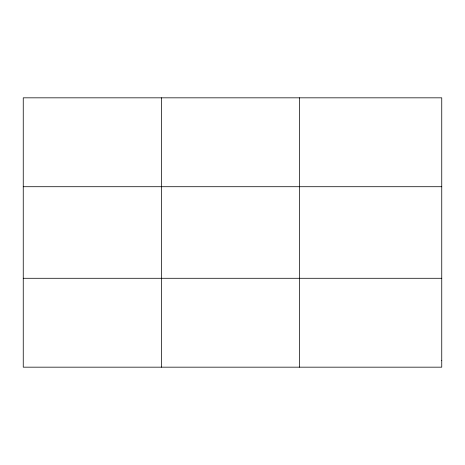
<?xml version="1.0" encoding="UTF-8"?>
<svg xmlns="http://www.w3.org/2000/svg" width="465" height="465" viewBox="0 0 465 465"><rect width="100%" height="100%" fill="white"/><g stroke="black" fill="none" stroke-linecap="round" stroke-linejoin="round"><path stroke-width="0.7" d="M161.355 97.83L161.355 367.17M299.46 97.83L299.46 367.17M23.25 186.715L441.75 186.715M23.25 278.285L441.75 278.285M441.75 360.329L441.75 367.17L23.25 367.17L23.25 97.83L441.75 97.83L441.75 360.329"/></g></svg>
